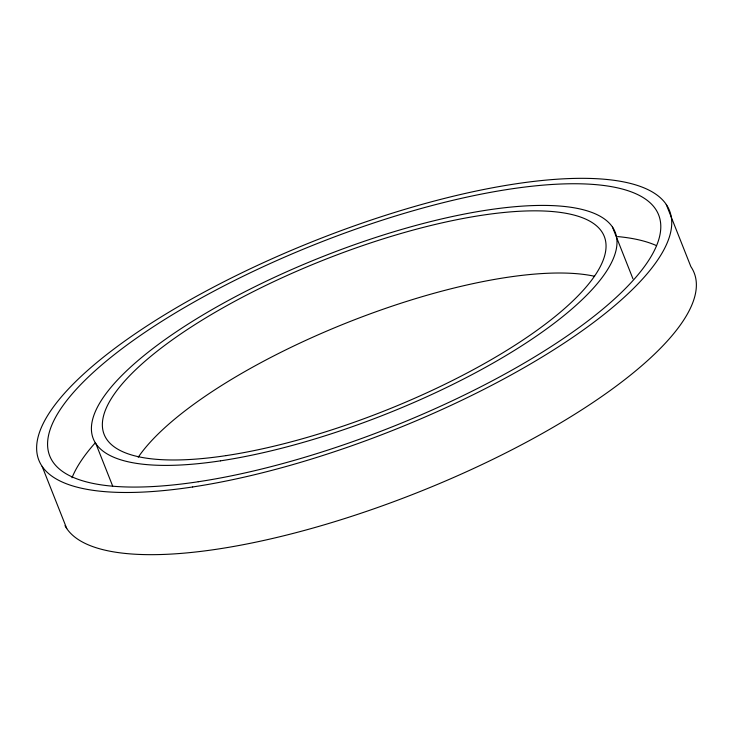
<?xml version="1.0" encoding="UTF-8"?>
<svg xmlns="http://www.w3.org/2000/svg" width="733" height="733" viewBox="0 0 733 733"><rect width="100%" height="100%" fill="white"/><g stroke="black" fill="none" stroke-linecap="round" stroke-linejoin="round"><path stroke-width="1.1" d="M666.251 204.452L690.871 266.629A339.122 102.538 -21.6 0 1 432.543 486.455A339.122 102.538 -21.6 0 1 64.999 525.653M612.449 227.028L632.964 278.852M95.931 443.786L112.68 486.089M42.129 466.371L66.749 528.548M138.225 457.227A268.956 81.326 -21.6 0 1 348.468 322.135A268.956 81.326 -21.6 0 1 594.6 276.277M71.999 477.76A327.422 99.001 -21.6 0 1 95.308 442.778M617.607 236.567A327.422 99.001 -21.6 0 1 656.475 245.619M192.669 486.969A339.122 102.538 -21.6 0 0 671.73 223.886A339.122 102.538 -21.6 0 0 198.176 295.362A339.122 102.538 -21.6 0 0 192.669 486.969M226.085 455.614A268.956 81.326 -21.6 0 0 606.035 246.966A268.956 81.326 -21.6 0 0 230.455 303.654A268.956 81.326 -21.6 0 0 226.085 455.614M220.514 460.837A280.647 84.863 -21.6 0 0 616.984 243.118A280.647 84.863 -21.6 0 0 225.068 302.271A280.647 84.863 -21.6 0 0 220.514 460.837M198.24 481.746A327.422 99.001 -21.6 0 0 660.781 227.734A327.422 99.001 -21.6 0 0 203.554 296.746A327.422 99.001 -21.6 0 0 198.24 481.746"/></g></svg>
